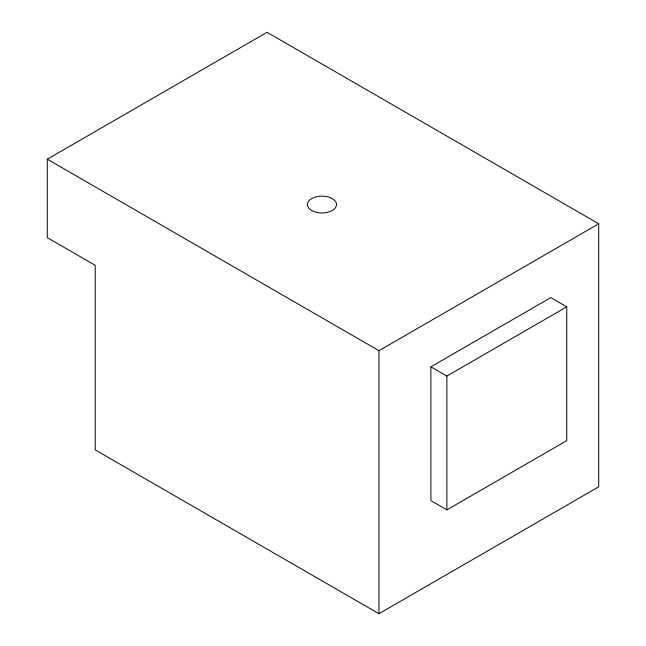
<?xml version="1.0" encoding="UTF-8"?>
<svg xmlns="http://www.w3.org/2000/svg" width="646" height="646" viewBox="0 0 646 646"><rect width="100%" height="100%" fill="white"/><g stroke="black" fill="none" stroke-linecap="round" stroke-linejoin="round"><path stroke-width="0.97" d="M47.271 159.191L267.056 32.3L598.729 223.791L598.729 486.809L378.944 613.7L95.22 449.891L95.22 265.32L47.271 237.639L47.271 159.191L378.944 350.681L598.729 223.791M430.898 366.831L550.78 297.62L566.76 306.85L566.76 440.661L446.879 509.88L430.898 500.65L430.898 366.831L446.879 376.061L566.76 306.85M446.879 376.061L446.879 509.88M378.944 350.681L378.944 613.7M311.638 210.499A14.567 8.414 0 0 0 336.009 206.728A14.567 8.414 0 0 0 318.163 196.424A14.567 8.414 0 0 0 311.638 210.499"/></g></svg>
